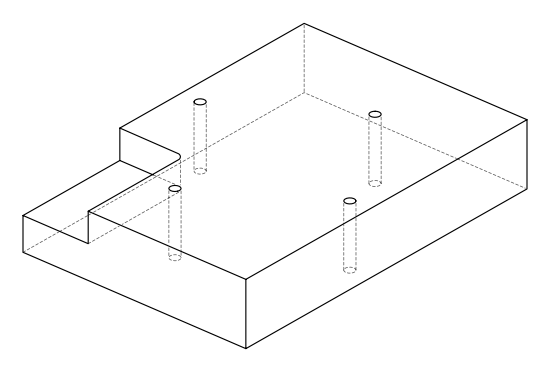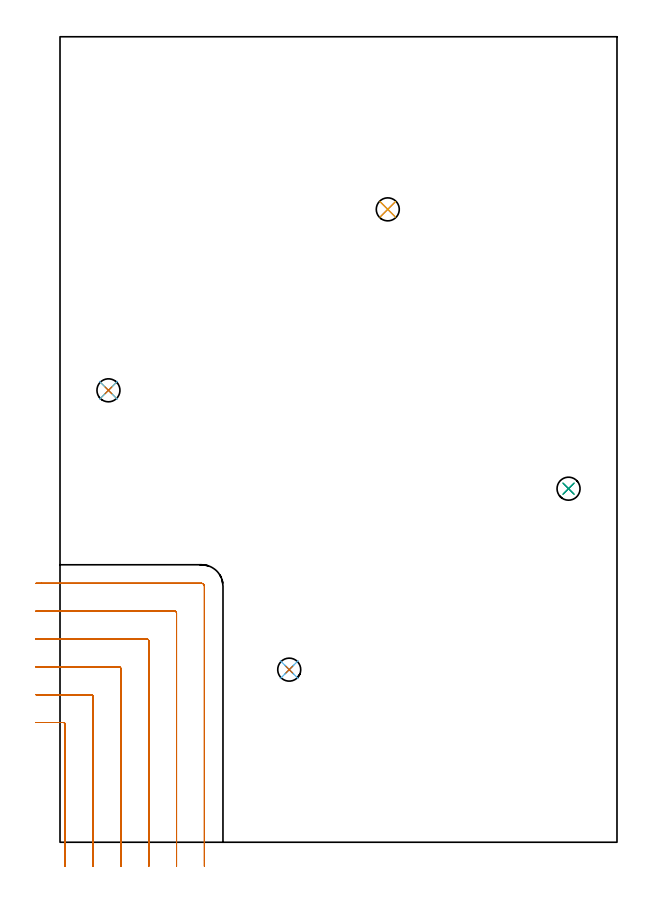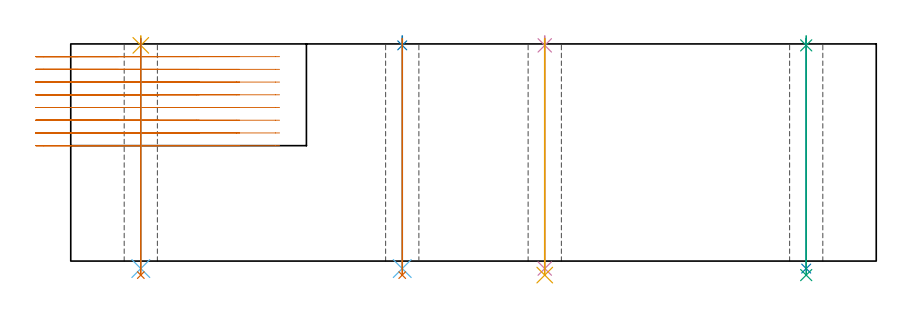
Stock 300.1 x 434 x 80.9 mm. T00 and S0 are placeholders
(PLAN: 13 operations, 9 tool changes, 20.5 min)
(1 MILL_CORNER_NOTCH_RECTANGULAR | CORNER_NOTCH_RECTANGULAR | UGT0201_094 | Follow Part, ap 5, ae 75% | 17.59 min | 496440 mm3)
(2 SPOT_DRILL | STEP1HOLE | NXT0321_9005460120000 | 0.03 min | 2 mm3)
(3 SPOT_DRILL_1 | STEP1HOLE_1 | NXT0321_9005460120000 | 0.03 min | 19 mm3)
(4 SPOT_DRILL_2 | STEP1HOLE_2 | NXT0321_9005460120000 | 0.03 min | 1 mm3)
(5 SPOT_DRILL_3 | STEP1HOLE_3 | NXT0321_9005460120000 | 0.03 min | 16 mm3)
(6 DRILL_THROUGH_HOLE_INTO_CENTER | STEP1HOLE | NXT0301_042 | 0.34 min | 3174 mm3)
(7 DRILL_TO_ENLARGE_THROUGH_HOLE | STEP1HOLE | UGT0301_233 | 0.35 min | 6566 mm3)
(8 DRILL_THROUGH_HOLE_INTO_CENTER_1 | STEP1HOLE_1 | NXT0301_042 | 0.34 min | 3152 mm3)
(9 DRILL_TO_ENLARGE_THROUGH_HOLE_1 | STEP1HOLE_1 | UGT0301_233 | 0.35 min | 6570 mm3)
(10 DRILL_THROUGH_HOLE_INTO_CENTER_2 | STEP1HOLE_2 | NXT0301_042 | 0.34 min | 3172 mm3)
(11 DRILL_TO_ENLARGE_THROUGH_HOLE_2 | STEP1HOLE_2 | UGT0301_233 | 0.35 min | 6552 mm3)
(12 DRILL_THROUGH_HOLE_INTO_CENTER_3 | STEP1HOLE_3 | NXT0301_042 | 0.34 min | 3199 mm3)
(13 DRILL_TO_ENLARGE_THROUGH_HOLE_3 | STEP1HOLE_3 | UGT0301_233 | 0.35 min | 6551 mm3)
(TOOL UGT0201_094 | End mill 20 mm | D20 FL38 Z4)
(TOOL NXT0321_9005460120000 | NC Spot Drill, 142deg, 12mm, Carbide, Uncoated | D12 PA142 FL30 Z2)
(TOOL NXT0301_042 | Carbide Drill 7.1mm [860.1-0710-057A1-MM 2214] | D7.1 PA140 FL85 Z2)
(TOOL UGT0301_233 | Twist Drill 12.4 mm | D12.4 PA118 FL98 Z2)
(OP 1 MILL_CORNER_NOTCH_RECTANGULAR)
G17 G21 G94 G90
T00 M6
G54
G17 G0 G90 X2.8 Y-13. S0 M3
G43 Z90.9 H0
Z76.162
G94 G1 Y-10. F250.
Y63.507 F500.
G3 X1.807 Y64.5 R1.
G1 X-10.
X-13. F250.
G0 Z90.9
X17.8 Y-13.
Z76.162
G1 Y-10.
Y78.506 F500.
G3 X16.806 Y79.5 R1.
G1 X-10.
X-13. F250.
G0 Z90.9
X32.8 Y-13.
Z76.162
G1 Y-10.
Y93.506 F500.
G3 X31.806 Y94.5 R1.
G1 X-10.
X-13. F250.
G0 Z90.9
X47.8 Y-13.
Z76.162
G1 Y-10.
Y108.505 F500.
G3 X46.805 Y109.5 R1.
G1 X-10.
X-13. F250.
G0 Z90.9
X62.8 Y-13.
Z76.162
G1 Y-10.
Y123.505 F500.
G3 X61.805 Y124.5 R1.
G1 X-10.
X-13. F250.
G0 Z90.9
X77.8 Y-13.
Z76.162
G1 Y-10.
Y138. F500.
G3 X76.3 Y139.5 R1.5
G1 X-10.
X-13. F250.
G0 Z90.9
X2.8 Y-13.
Z71.425
G1 Y-10.
Y63.507 F500.
G3 X1.807 Y64.5 R1.
G1 X-10.
X-13. F250.
G0 Z90.9
X17.8 Y-13.
Z71.425
G1 Y-10.
Y78.506 F500.
G3 X16.806 Y79.5 R1.
G1 X-10.
X-13. F250.
G0 Z90.9
X32.8 Y-13.
Z71.425
G1 Y-10.
Y93.506 F500.
G3 X31.806 Y94.5 R1.
G1 X-10.
X-13. F250.
G0 Z90.9
X47.8 Y-13.
Z71.425
G1 Y-10.
Y108.505 F500.
G3 X46.805 Y109.5 R1.
G1 X-10.
X-13. F250.
G0 Z90.9
X62.8 Y-13.
Z71.425
G1 Y-10.
Y123.505 F500.
G3 X61.805 Y124.5 R1.
G1 X-10.
X-13. F250.
G0 Z90.9
X77.8 Y-13.
Z71.425
G1 Y-10.
Y138. F500.
G3 X76.3 Y139.5 R1.5
G1 X-10.
X-13. F250.
G0 Z90.9
X2.8 Y-13.
Z66.687
G1 Y-10.
Y63.507 F500.
G3 X1.807 Y64.5 R1.
G1 X-10.
X-13. F250.
G0 Z90.9
X17.8 Y-13.
Z66.687
G1 Y-10.
Y78.506 F500.
G3 X16.806 Y79.5 R1.
G1 X-10.
X-13. F250.
G0 Z90.9
X32.8 Y-13.
Z66.687
G1 Y-10.
Y93.506 F500.
G3 X31.806 Y94.5 R1.
G1 X-10.
X-13. F250.
G0 Z90.9
X47.8 Y-13.
Z66.687
G1 Y-10.
Y108.505 F500.
G3 X46.805 Y109.5 R1.
G1 X-10.
X-13. F250.
G0 Z90.9
X62.8 Y-13.
Z66.687
G1 Y-10.
Y123.505 F500.
G3 X61.805 Y124.5 R1.
G1 X-10.
X-13. F250.
G0 Z90.9
X77.8 Y-13.
Z66.687
G1 Y-10.
Y138. F500.
G3 X76.3 Y139.5 R1.5
G1 X-10.
X-13. F250.
G0 Z90.9
X2.8 Y-13.
Z61.95
G1 Y-10.
Y63.507 F500.
G3 X1.807 Y64.5 R1.
G1 X-10.
X-13. F250.
G0 Z90.9
X17.8 Y-13.
Z61.95
G1 Y-10.
Y78.506 F500.
G3 X16.806 Y79.5 R1.
G1 X-10.
X-13. F250.
G0 Z90.9
X32.8 Y-13.
Z61.95
G1 Y-10.
Y93.506 F500.
G3 X31.806 Y94.5 R1.
G1 X-10.
X-13. F250.
G0 Z90.9
X47.8 Y-13.
Z61.95
G1 Y-10.
Y108.505 F500.
G3 X46.805 Y109.5 R1.
G1 X-10.
X-13. F250.
G0 Z90.9
X62.8 Y-13.
Z61.95
G1 Y-10.
Y123.505 F500.
G3 X61.805 Y124.5 R1.
G1 X-10.
X-13. F250.
G0 Z90.9
X77.8 Y-13.
Z61.95
G1 Y-10.
Y138. F500.
G3 X76.3 Y139.5 R1.5
G1 X-10.
X-13. F250.
G0 Z90.9
X2.8 Y-13.
Z57.212
G1 Y-10.
Y63.507 F500.
G3 X1.807 Y64.5 R1.
G1 X-10.
X-13. F250.
G0 Z90.9
X17.8 Y-13.
Z57.212
G1 Y-10.
Y78.506 F500.
G3 X16.806 Y79.5 R1.
G1 X-10.
X-13. F250.
G0 Z90.9
X32.8 Y-13.
Z57.212
G1 Y-10.
Y93.506 F500.
G3 X31.806 Y94.5 R1.
G1 X-10.
X-13. F250.
G0 Z90.9
X47.8 Y-13.
Z57.212
G1 Y-10.
Y108.505 F500.
G3 X46.805 Y109.5 R1.
G1 X-10.
X-13. F250.
G0 Z90.9
X62.8 Y-13.
Z57.212
G1 Y-10.
Y123.505 F500.
G3 X61.805 Y124.5 R1.
G1 X-10.
X-13. F250.
G0 Z90.9
X77.8 Y-13.
Z57.212
G1 Y-10.
Y138. F500.
G3 X76.3 Y139.5 R1.5
G1 X-10.
X-13. F250.
G0 Z90.9
X2.8 Y-13.
Z52.475
G1 Y-10.
Y63.507 F500.
G3 X1.807 Y64.5 R1.
G1 X-10.
X-13. F250.
G0 Z90.9
X17.8 Y-13.
Z52.475
G1 Y-10.
Y78.506 F500.
G3 X16.806 Y79.5 R1.
G1 X-10.
X-13. F250.
G0 Z90.9
X32.8 Y-13.
Z52.475
G1 Y-10.
Y93.506 F500.
G3 X31.806 Y94.5 R1.
G1 X-10.
X-13. F250.
G0 Z90.9
X47.8 Y-13.
Z52.475
G1 Y-10.
Y108.505 F500.
G3 X46.805 Y109.5 R1.
G1 X-10.
X-13. F250.
G0 Z90.9
X62.8 Y-13.
Z52.475
G1 Y-10.
Y123.505 F500.
G3 X61.805 Y124.5 R1.
G1 X-10.
X-13. F250.
G0 Z90.9
X77.8 Y-13.
Z52.475
G1 Y-10.
Y138. F500.
G3 X76.3 Y139.5 R1.5
G1 X-10.
X-13. F250.
G0 Z90.9
X2.8 Y-13.
Z47.737
G1 Y-10.
Y63.507 F500.
G3 X1.807 Y64.5 R1.
G1 X-10.
X-13. F250.
G0 Z90.9
X17.8 Y-13.
Z47.737
G1 Y-10.
Y78.506 F500.
G3 X16.806 Y79.5 R1.
G1 X-10.
X-13. F250.
G0 Z90.9
X32.8 Y-13.
Z47.737
G1 Y-10.
Y93.506 F500.
G3 X31.806 Y94.5 R1.
G1 X-10.
X-13. F250.
G0 Z90.9
X47.8 Y-13.
Z47.737
G1 Y-10.
Y108.505 F500.
G3 X46.805 Y109.5 R1.
G1 X-10.
X-13. F250.
G0 Z90.9
X62.8 Y-13.
Z47.737
G1 Y-10.
Y123.505 F500.
G3 X61.805 Y124.5 R1.
G1 X-10.
X-13. F250.
G0 Z90.9
X77.8 Y-13.
Z47.737
G1 Y-10.
Y138. F500.
G3 X76.3 Y139.5 R1.5
G1 X-10.
X-13. F250.
G0 Z90.9
X2.8 Y-13.
Z43.
G1 Y-10.
Y63.507 F500.
G3 X1.807 Y64.5 R1.
G1 X-10.
X-13. F250.
G0 Z90.9
X17.8 Y-13.
Z43.
G1 Y-10.
Y78.506 F500.
G3 X16.806 Y79.5 R1.
G1 X-10.
X-13. F250.
G0 Z90.9
X32.8 Y-13.
Z43.
G1 Y-10.
Y93.506 F500.
G3 X31.806 Y94.5 R1.
G1 X-10.
X-13. F250.
G0 Z90.9
X47.8 Y-13.
Z43.
G1 Y-10.
Y108.505 F500.
G3 X46.805 Y109.5 R1.
G1 X-10.
X-13. F250.
G0 Z90.9
X62.8 Y-13.
Z43.
G1 Y-10.
Y123.505 F500.
G3 X61.805 Y124.5 R1.
G1 X-10.
X-13. F250.
G0 Z90.9
X77.8 Y-13.
Z43.
G1 Y-10.
Y138. F500.
G3 X76.3 Y139.5 R1.5
G1 X-10.
X-13. F250.
G0 Z90.9
M5
M2
(OP 2 SPOT_DRILL)
G17 G21 G94 G90
T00 M6
G54
G17 G0 G90 X123.5 Y93. S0 M3
G43 Z90.9 H0
G94 G81 G98 Z80.366 F250. R83.9
G80
M5
M2
(OP 3 SPOT_DRILL_1)
G17 G21 G94 G90
T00 M6
G54
G17 G0 G90 X274. Y190.5 S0 M3
G43 Z90.9 H0
G94 G81 G98 Z80.366 F250. R83.9
G80
M5
M2
(OP 4 SPOT_DRILL_2)
G17 G21 G94 G90
T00 M6
G54
G17 G0 G90 X176.6 Y341. S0 M3
G43 Z90.9 H0
G94 G81 G98 Z80.366 F250. R83.9
G80
M5
M2
(OP 5 SPOT_DRILL_3)
G17 G21 G94 G90
T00 M6
G54
G17 G0 G90 X26.1 Y243.5 S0 M3
G43 Z90.9 H0
G94 G81 G98 Z80.366 F250. R83.9
G80
M5
M2
(OP 6 DRILL_THROUGH_HOLE_INTO_CENTER)
G17 G21 G94 G90
T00 M6
G54
G17 G0 G90 X123.5 Y93. S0 M3
G43 Z90.9 H1
G94 G73 G98 Z-2.792 F250. Q6.974 R82.9
G80
M5
M2
(OP 7 DRILL_TO_ENLARGE_THROUGH_HOLE)
G17 G21 G94 G90
T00 M6
G54
G17 G0 G90 X123.5 Y93. S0 M3
G43 Z90.9 H0
G94 G73 G98 Z-5.225 F250. Q12.304 R82.9
G80
M5
M2
(OP 8 DRILL_THROUGH_HOLE_INTO_CENTER_1)
G17 G21 G94 G90
T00 M6
G54
G17 G0 G90 X274. Y190.5 S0 M3
G43 Z90.9 H1
G94 G73 G98 Z-2.792 F250. Q6.974 R82.9
G80
M5
M2
(OP 9 DRILL_TO_ENLARGE_THROUGH_HOLE_1)
G17 G21 G94 G90
T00 M6
G54
G17 G0 G90 X274. Y190.5 S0 M3
G43 Z90.9 H0
G94 G73 G98 Z-5.225 F250. Q12.304 R82.9
G80
M5
M2
(OP 10 DRILL_THROUGH_HOLE_INTO_CENTER_2)
G17 G21 G94 G90
T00 M6
G54
G17 G0 G90 X176.6 Y341. S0 M3
G43 Z90.9 H1
G94 G73 G98 Z-2.792 F250. Q6.974 R82.9
G80
M5
M2
(OP 11 DRILL_TO_ENLARGE_THROUGH_HOLE_2)
G17 G21 G94 G90
T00 M6
G54
G17 G0 G90 X176.6 Y341. S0 M3
G43 Z90.9 H0
G94 G73 G98 Z-5.225 F250. Q12.304 R82.9
G80
M5
M2
(OP 12 DRILL_THROUGH_HOLE_INTO_CENTER_3)
G17 G21 G94 G90
T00 M6
G54
G17 G0 G90 X26.1 Y243.5 S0 M3
G43 Z90.9 H1
G94 G73 G98 Z-2.792 F250. Q6.974 R82.9
G80
M5
M2
(OP 13 DRILL_TO_ENLARGE_THROUGH_HOLE_3)
G17 G21 G94 G90
T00 M6
G54
G17 G0 G90 X26.1 Y243.5 S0 M3
G43 Z90.9 H0
G94 G73 G98 Z-5.225 F250. Q12.304 R82.9
G80
M5
M2
